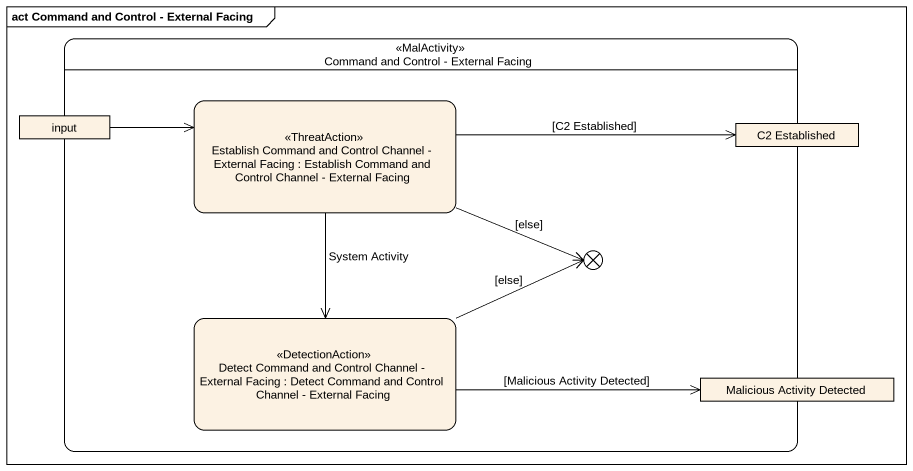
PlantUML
@startuml
mainframe act Command and Control - External Facing
hide empty description
state "Command and Control - External Facing" as Command_and_Control <<MalActivity>> {
  state "Establish Command and Control Channel - External Facing : Establish Command and Control Channel - External Facing" as Establish_Command_and <<ThreatAction>>
  state input <<object>>
  state "C2 Established" as C2_Established <<object>>
  state flowfinal1 <<end>>
  state "Detect Command and Control Channel - External Facing : Detect Command and Control Channel - External Facing" as Detect_Command_and_Control <<DetectionAction>>
  state "Malicious Activity Detected" as Malicious_Activity_Detected <<object>>
}
Establish_Command_and -right-> C2_Established : [C2 Established]
Establish_Command_and -right-> flowfinal1 : [else]
Establish_Command_and --> Detect_Command_and_Control : System Activity
input -right-> Establish_Command_and
Detect_Command_and_Control -right-> flowfinal1 : [else]
Detect_Command_and_Control -right-> Malicious_Activity_Detected : [Malicious Activity Detected]
@enduml
